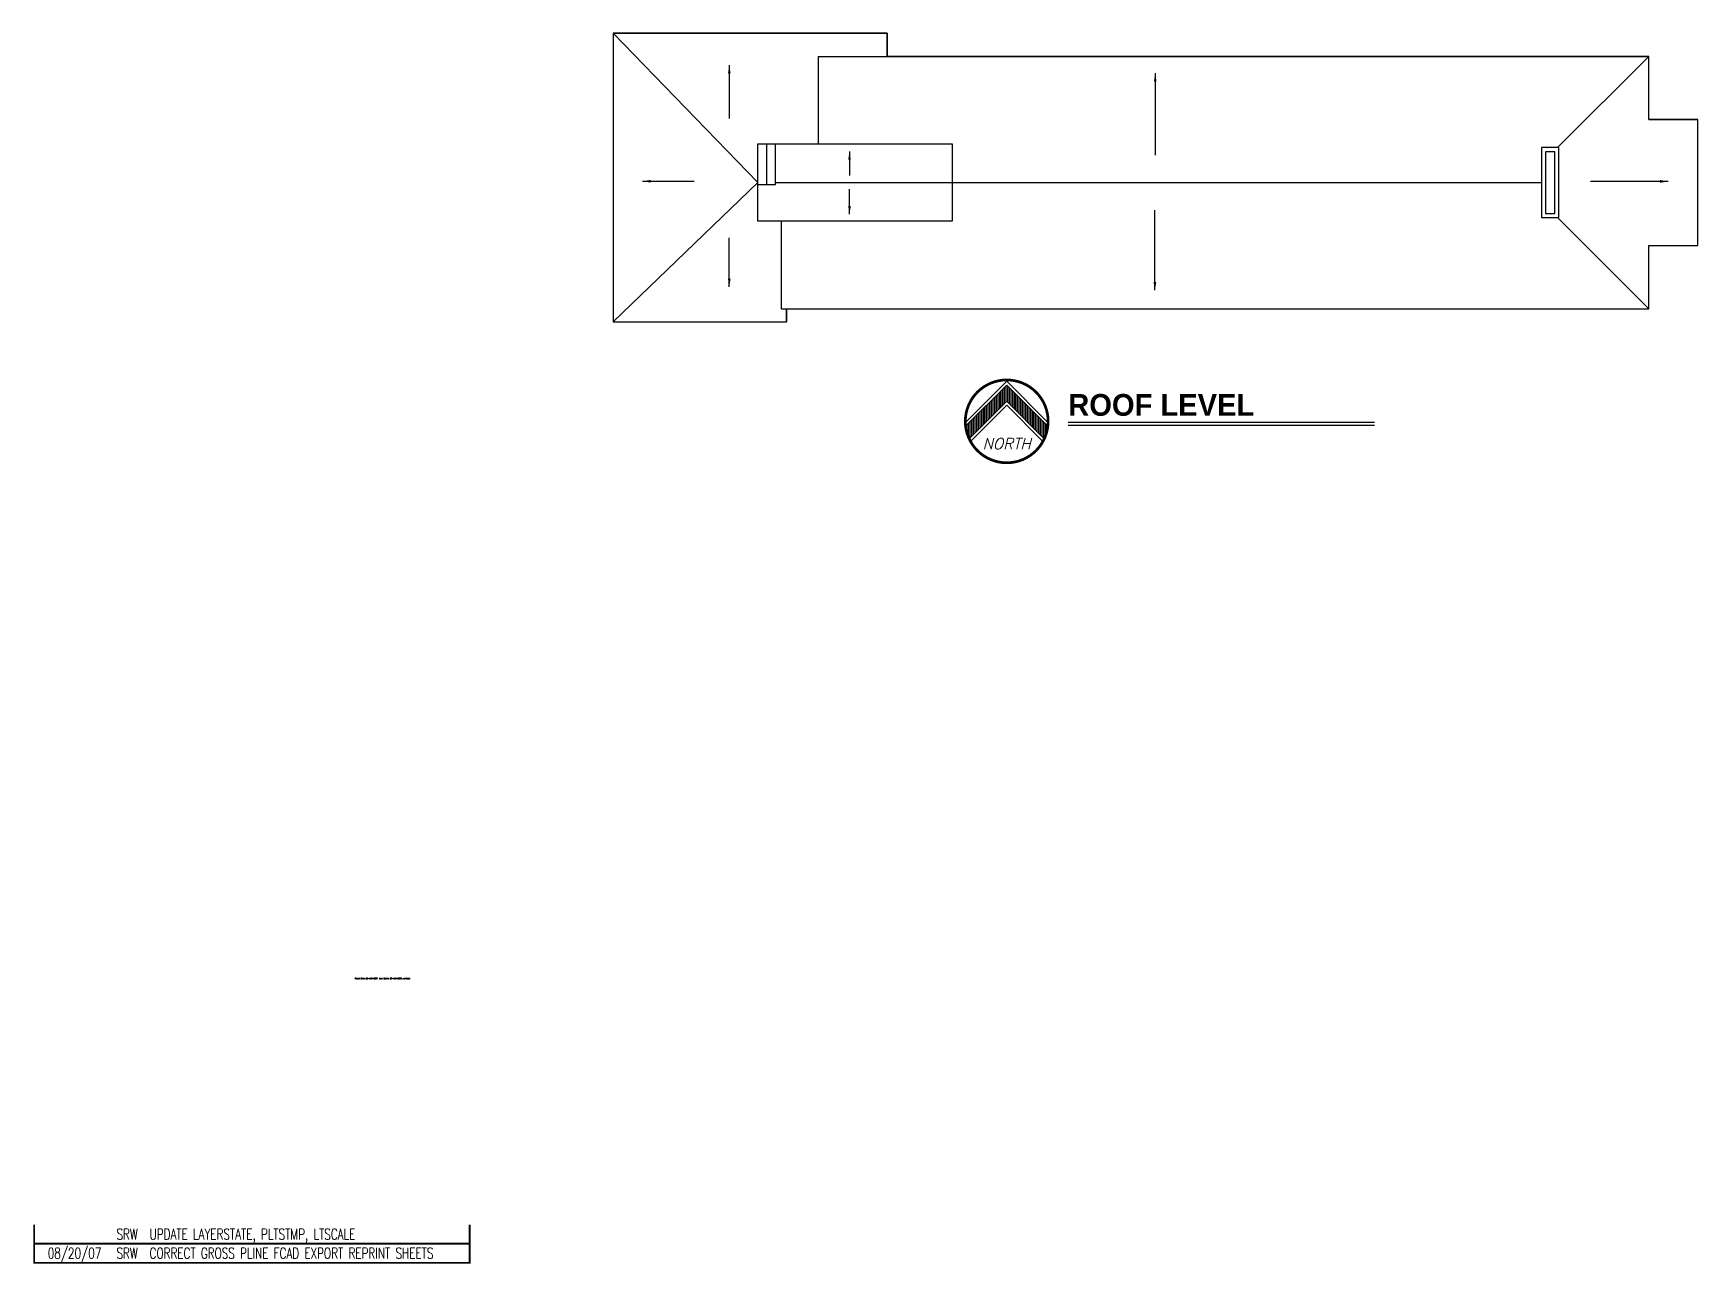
# Model space of a CAD drawing. Extents: x -709 to 2961, y -620 to 2092.
import ezdxf
from ezdxf.enums import TextEntityAlignment as Align

# ---------------------------------------------------------------- set-up
doc = ezdxf.new("R2010")
doc.units = 0
doc.header["$MEASUREMENT"] = 0
doc.layers.get('0').update_dxf_attribs({"linetype": 'CONTINUOUS'})
for name, color, linetype in [('A-ANNO-LEVL', 4, 'CONTINUOUS'), ('A-ANNO-NRTH', 4, 'CONTINUOUS'), ('A-ANNO-REVS', 1, 'CONTINUOUS'), ('A-ROOF', 1, 'CONTINUOUS'), ('A-ROOF-ANNO', 8, 'CONTINUOUS'), ('A-SPAC-PPLN-AREA', 3, 'CONTINUOUS')]:
    doc.layers.add(name, color=color, linetype=linetype)
doc.styles.add('LEVELTXT', font='bold.shx', dxfattribs={"height": 0.25})
doc.styles.add('REVS', font='romans.shx', dxfattribs={"width": 0.7})
doc.styles.add('ROMANS', font='ROMANS.shx')
doc.styles.add('SCALETXT', font='simplex.shx', dxfattribs={"oblique": 15, "height": 0.125})
doc.dimstyles.get("Standard").update_dxf_attribs({"dimtxt": 0.18, "dimasz": 0.18, "dimexe": 0.18, "dimexo": 0.0625, "dimgap": 0.09, "dimtad": 0, "dimtih": 1, "dimtoh": 1, "dimdec": 4, "dimzin": 0, "dimdsep": 46, "dimtxsty": 'Standard', "dimcen": 0.09, "dimadec": 0, "dimazin": 0, "dimtfac": 1, "dimtdec": 4, "dimtofl": 0, "dimtmove": 0, "dimatfit": 3, "dimfxl": 1, "dimtolj": 1, "dimtzin": 0, "dimarcsym": 0})

# ---------------------------------------------------------------- blocks, each defined once
blk = doc.blocks.new('*X2')
at = {"color": 0}
for p, q in [((-0.75, 0.197), (-0.75, 0.383)), ((-0.731, 0.216), (-0.731, 0.402)), ((-0.712, 0.235), (-0.712, 0.421)), ((-0.694, 0.228), (-0.694, 0.414)), ((-0.675, 0.209), (-0.675, 0.395)), ((-0.937, 0.01), (-0.937, 0.196)), ((-0.919, 0.029), (-0.919, 0.214)), ((-0.9, 0.047), (-0.9, 0.233)), ((-0.881, 0.066), (-0.881, 0.252)), ((-0.862, 0.085), (-0.862, 0.271)), ((-0.844, 0.104), (-0.844, 0.289)), ((-0.825, 0.122), (-0.825, 0.308)), ((-0.806, 0.141), (-0.806, 0.327)), ((-0.787, 0.16), (-0.787, 0.346)), ((-0.769, 0.179), (-0.769, 0.364)), ((-0.656, 0.19), (-0.656, 0.376)), ((-0.637, 0.172), (-0.637, 0.357)), ((-0.619, 0.153), (-0.619, 0.339)), ((-0.6, 0.134), (-0.6, 0.32)), ((-0.581, 0.115), (-0.581, 0.301)), ((-0.562, 0.097), (-0.562, 0.282)), ((-0.544, 0.078), (-0.544, 0.264)), ((-0.525, 0.059), (-0.525, 0.245)), ((-0.506, 0.04), (-0.506, 0.226)), ((-0.487, 0.022), (-0.487, 0.207)), ((-1.125, -0.178), (-1.125, 0.008)), ((-1.106, -0.159), (-1.106, 0.027)), ((-1.087, -0.14), (-1.087, 0.046)), ((-1.069, -0.121), (-1.069, 0.064)), ((-1.05, -0.103), (-1.05, 0.083)), ((-1.031, -0.084), (-1.031, 0.102)), ((-1.012, -0.065), (-1.012, 0.121)), ((-0.994, -0.046), (-0.994, 0.139)), ((-0.975, -0.028), (-0.975, 0.158)), ((-0.956, -0.009), (-0.956, 0.177)), ((-0.469, 0.003), (-0.469, 0.189)), ((-0.45, -0.016), (-0.45, 0.17)), ((-0.431, -0.035), (-0.431, 0.151)), ((-0.412, -0.053), (-0.412, 0.132)), ((-0.394, -0.072), (-0.394, 0.114)), ((-0.375, -0.091), (-0.375, 0.095)), ((-0.356, -0.11), (-0.356, 0.076)), ((-0.337, -0.128), (-0.337, 0.057)), ((-0.319, -0.147), (-0.319, 0.039)), ((-0.3, -0.166), (-0.3, 0.02)), ((-0.281, -0.185), (-0.281, 0.001)), ((-1.163, -0.126), (-1.163, -0.029)), ((-1.144, -0.165), (-1.144, -0.011)), ((-0.263, -0.145), (-0.263, -0.018)), ((-0.244, -0.089), (-0.244, -0.036))]:
    blk.add_line(p, q, dxfattribs=at)
blk = doc.blocks.new('FMNORTH')
at = {"layer": 'A-ANNO-NRTH'}
for p, q in [((-0.707, 0.471), (-1.167, 0.011)), ((-0.707, 0.471), (-0.246, 0.011)), ((-0.707, 0.196), (-1.111, -0.208)), ((-0.707, 0.196), (-0.302, -0.208))]:
    blk.add_line(p, q, dxfattribs=at)
at = {"layer": 'A-ANNO-NRTH', "const_width": 0.0312}
blk.add_lwpolyline([(-1.182, 0.011, 1), (-0.231, 0.011, 1)], format="xyb", close=True, dxfattribs=at)
at = {"layer": 'A-ANNO-NRTH'}
blk.add_lwpolyline([(-1.179, -0.046), (-1.162, -0.128), (-1.133, -0.186), (-1.16, -0.125), (-1.179, -0.046), (-0.707, 0.427), (-0.234, -0.046), (-0.249, -0.111), (-0.28, -0.186), (-0.707, 0.241), (-1.133, -0.186)], dxfattribs=at)
blk.add_blockref('*X2', (0, 0), dxfattribs=at)
at = {"layer": 'A-ANNO-NRTH', "style": 'SCALETXT', "oblique": 15}
blk.add_text('NORTH', height=0.125, dxfattribs=at).set_placement((-0.707, -0.245), align=Align.MIDDLE)
blk = doc.blocks.new('VS')
at = {"layer": 'A-ANNO-LEVL', "style": 'LEVELTXT'}
blk.add_attdef('VIEW', (0, 0.075), '', height=0.25, dxfattribs=at)
blk = doc.blocks.new('14_revision')
at = {"const_width": 4}
blk.add_lwpolyline([(960, 42), (960, 0), (0, 0), (0, 42)], dxfattribs=at)
at = {"style": 'REVS', "width": 0.7}
for tag, p in [('REVDATE', (29.9, 21.1)), ('REVINITIALS', (181.4, 21.1)), ('REVREASON', (254.4, 21.1))]:
    blk.add_attdef(tag, text='', height=24, dxfattribs=at).set_placement(p, align=Align.MIDDLE_LEFT)
blk = doc.blocks.new('SREV_UPDATE')
at = {"layer": 'A-ANNO-REVS'}
blk.add_blockref('14_revision', (0, 0), dxfattribs=at).add_auto_attribs({'REVREASON': 'UPDATE LAYERSTATE, PLTSTMP, LTSCALE', 'REVINITIALS': 'SRW'})

msp = doc.modelspace()

# ---------------------------------------------------------------- linework, layer by layer
at = {"layer": 'A-ANNO-LEVL'}
for p, q in [((1572.8, 1234.2), (2248.3, 1234.2)), ((1572.8, 1228.2), (2248.3, 1228.2))]:
    msp.add_line(p, q, dxfattribs=at)
at = {"layer": 'A-ROOF'}
for p, q in [((569.7, 2091.6), (1173.7, 2091.6)), ((569.7, 2091.6), (569.7, 1455.6)), ((888.7, 1762.6), (569.7, 2091.6)), ((1173.7, 2091.6), (1173.7, 2040.6)), ((1021.7, 2040.6), (2852.7, 2040.6)), ((1021.7, 2040.6), (1021.7, 1847.6)), ((2651.7, 1839.6), (2852.7, 2040.6)), ((2852.7, 1901.6), (2852.7, 2040.6)), ((2852.7, 1901.6), (2960.7, 1901.6)), ((2960.7, 1623.6), (2960.7, 1901.6)), ((888.7, 1677.6), (888.7, 1847.6)), ((888.7, 1847.6), (1316.7, 1847.6)), ((908.2, 1758.6), (908.2, 1847.6)), ((927.7, 1758.6), (927.7, 1847.6)), ((1316.7, 1847.6), (1316.7, 1677.6)), ((2654.3, 1839.6), (2616.3, 1839.6)), ((2616.3, 1839.6), (2616.3, 1685.6)), ((2654.3, 1685.6), (2654.3, 1839.6)), ((2625.3, 1830.6), (2625.3, 1694.6)), ((2645.3, 1830.6), (2625.3, 1830.6)), ((2645.3, 1694.6), (2645.3, 1830.6)), ((569.7, 1455.6), (888.7, 1762.6)), ((927.7, 1762.6), (2616.3, 1762.6)), ((888.7, 1758.6), (927.7, 1758.6)), ((2625.3, 1694.6), (2645.3, 1694.6)), ((1316.7, 1677.6), (888.7, 1677.6)), ((939.7, 1677.6), (939.7, 1484.6)), ((2616.3, 1685.6), (2654.3, 1685.6)), ((2651.7, 1685.6), (2852.7, 1484.6)), ((2852.7, 1623.6), (2960.7, 1623.6)), ((2852.7, 1484.6), (2852.7, 1623.6)), ((939.7, 1484.6), (2852.7, 1484.6)), ((951.7, 1484.6), (951.7, 1455.6)), ((569.7, 1455.6), (951.7, 1455.6))]:
    msp.add_line(p, q, dxfattribs=at)
msp.add_lwpolyline([(1173.7, 2040.6), (1173.7, 2091.6), (569.7, 2091.6), (569.7, 1455.6), (951.7, 1455.6), (951.7, 1484.6), (2852.7, 1484.6), (2852.7, 1623.6), (2960.7, 1623.6), (2960.7, 1901.6), (2852.7, 1901.6), (2852.7, 2040.6)], close=True, dxfattribs=at)

# ---------------------------------------------------------------- block references
at = {"layer": 'A-ANNO-LEVL'}
ref = msp.add_blockref('VS', (1572.8, 1234.2), dxfattribs=dict(at, xscale=192, yscale=192, zscale=192))
ref.add_attrib('VIEW', 'ROOF LEVEL', (1572.8, 1248.6), dxfattribs={"height": 48, "style": 'LEVELTXT'})
at = {"layer": 'A-ANNO-NRTH', "xscale": 192, "yscale": 192, "zscale": 192}
msp.add_blockref('FMNORTH', (1572.8, 1234.2), dxfattribs=at)
at = {"layer": 'A-ANNO-REVS'}
msp.add_blockref('SREV_UPDATE', (-707.1, -576.1), dxfattribs=at)
msp.add_blockref('14_revision', (-707.1, -618.1), dxfattribs=at).add_auto_attribs({'REVREASON': 'CORRECT GROSS PLINE FCAD EXPORT REPRINT SHEETS', 'REVINITIALS': 'SRW', 'REVDATE': '08/20/07'})

# ---------------------------------------------------------------- texts
at = {"layer": 'A-SPAC-PPLN-AREA', "style": 'ROMANS'}
msp.add_text('Report Date: 20-AUG-2007  Last Export: 20-AUG-2007, wendzels', height=2.625, dxfattribs=at).set_placement((0, 7.3))

# ---------------------------------------------------------------- leaders
at = {"layer": 'A-ROOF-ANNO'}
for points in [[(825.4, 2021.2), (825.4, 1903.6)], [(1764.6, 2003.4), (1764.6, 1823)], [(1090.5, 1831), (1090.5, 1778.4)], [(633.9, 1765.5), (748.2, 1765.5)], [(2895.9, 1765.2), (2724.4, 1765.2)], [(1090.5, 1693.3), (1090.5, 1748.4)], [(1763.9, 1525.5), (1763.9, 1702.1)], [(825.4, 1533.1), (825.4, 1640.8)]]:
    msp.add_leader(points, dimstyle='Standard', override={"dimscale": 192, "dimasz": 0.09375, "dimgap": 0.09, "dimtad": 0, "dimlunit": 4, "dimdle": 0.03125, "dimtmove": 2}, dxfattribs=at)

doc.saveas('drawing.dxf')
